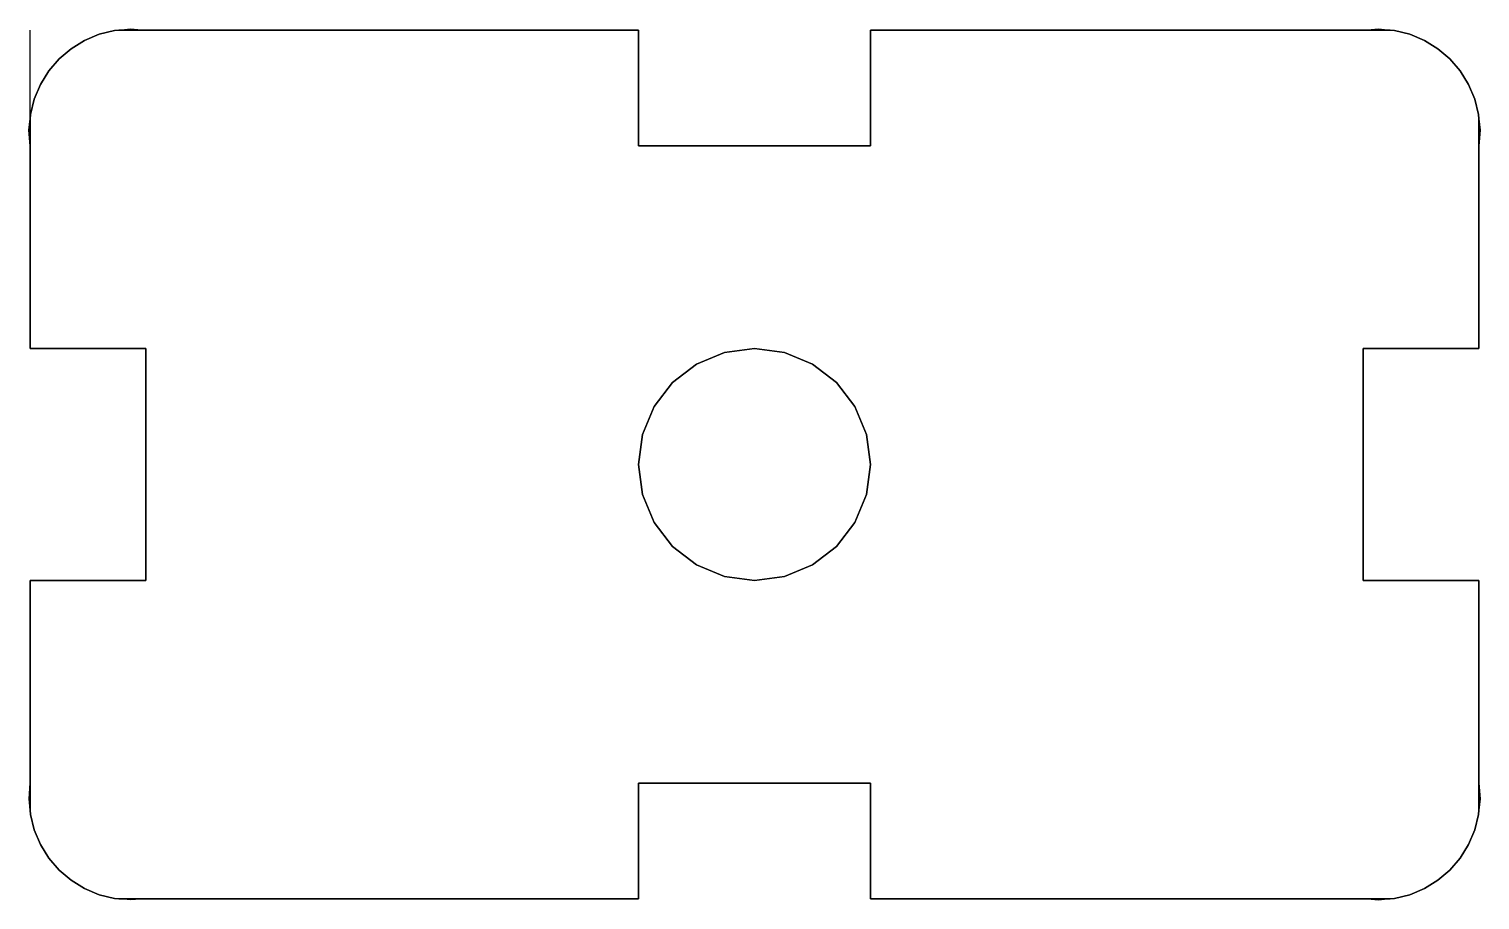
# Model space of a CAD drawing. Header units: metres. Extents: x 0 to 250, y -150 to 0.
import ezdxf

# ---------------------------------------------------------------- set-up
doc = ezdxf.new("R2010")
doc.units = ezdxf.units.M

msp = doc.modelspace()

# ---------------------------------------------------------------- linework, layer by layer
at = {"layer": 'd3'}
msp.add_line((0, -15.32), (0, 0), dxfattribs=at)
for points in [[(145, -130, 0), (105, -130, 0), (105, -150, 0), (20, -150, 0), (15.66, -150, 0), (15.32, -150, 0), (14.56, -149.93, 0), (11.91, -149.27, 0), (9.39, -148.21, 0), (7.07, -146.78, 0), (5, -145, 0), (3.22, -142.93, 0), (1.79, -140.61, 0), (0.73, -138.09, 0), (0.07, -135.44, 0), (0, -134.68, 0), (0, -134.34, 0), (0, -130, 0), (0, -95, 0), (20, -95, 0), (20, -55, 0), (0, -55, 0), (0, -20, 0), (0, -15.32, 0), (0.07, -14.56, 0), (0.73, -11.91, 0), (1.79, -9.39, 0), (3.22, -7.07, 0), (5, -5, 0), (7.07, -3.22, 0), (9.39, -1.79, 0), (11.91, -0.73, 0), (14.56, -0.07, 0), (15.32, 0, 0), (20, 0, 0), (105, 0, 0), (105, -20, 0), (145, -20, 0), (145, 0, 0), (230, 0, 0), (234.68, 0, 0), (235.44, -0.07, 0), (238.09, -0.73, 0), (240.61, -1.79, 0), (242.93, -3.22, 0), (245, -5, 0), (246.78, -7.07, 0), (248.21, -9.39, 0), (249.27, -11.91, 0), (249.93, -14.56, 0), (250, -15.32, 0), (250, -20, 0), (250, -55, 0), (230, -55, 0), (230, -95, 0), (250, -95, 0), (250, -130, 0), (250, -134.68, 0), (249.93, -135.44, 0), (249.27, -138.09, 0), (248.21, -140.61, 0), (246.78, -142.93, 0), (245, -145, 0), (242.93, -146.78, 0), (240.61, -148.21, 0), (238.09, -149.27, 0), (235.44, -149.93, 0), (234.68, -150, 0), (230, -150, 0), (145, -150, 0), (145, -130, 0)], [(105, -130, 3), (145, -130, 3), (145, -150, 3), (230, -150, 3), (234.68, -150, 3), (235.44, -149.93, 3), (238.09, -149.27, 3), (240.61, -148.21, 3), (242.93, -146.78, 3), (245, -145, 3), (246.78, -142.93, 3), (248.21, -140.61, 3), (249.27, -138.09, 3), (249.93, -135.44, 3), (250, -134.68, 3), (250, -130, 3), (250, -95, 3), (230, -95, 3), (230, -55, 3), (250, -55, 3), (250, -20, 3), (250, -15.32, 3), (249.93, -14.56, 3), (249.27, -11.91, 3), (248.21, -9.39, 3), (246.78, -7.07, 3), (245, -5, 3), (242.93, -3.22, 3), (240.61, -1.79, 3), (238.09, -0.73, 3), (235.44, -0.07, 3), (234.68, 0, 3), (230, 0, 3), (145, 0, 3), (145, -20, 3), (105, -20, 3), (105, 0, 3), (20, 0, 3), (15.32, 0, 3), (14.56, -0.07, 3), (11.91, -0.73, 3), (9.39, -1.79, 3), (7.07, -3.22, 3), (5, -5, 3), (3.22, -7.07, 3), (1.79, -9.39, 3), (0.73, -11.91, 3), (0.07, -14.56, 3), (0, -15.32, 3), (0, -20, 3), (0, -55, 3), (20, -55, 3), (20, -95, 3), (0, -95, 3), (0, -130, 3), (0, -134.34, 3), (0, -134.68, 3), (0.07, -135.44, 3), (0.73, -138.09, 3), (1.79, -140.61, 3), (3.22, -142.93, 3), (5, -145, 3), (7.07, -146.78, 3), (9.39, -148.21, 3), (11.91, -149.27, 3), (14.56, -149.93, 3), (15.32, -150, 3), (15.66, -150, 3), (20, -150, 3), (105, -150, 3), (105, -130, 3)], [(15.32, 0, 0), (14.56, -0.07, 0), (14.56, -0.07, 3), (15.32, 0, 3), (15.32, 0, 0)], [(15.32, 0, 0), (17.28, 0.18, 0), (20, 0, 0), (15.32, 0, 0)], [(20, 0, 0), (15.32, 0, 0), (15.32, 0, 3), (20, 0, 3), (20, 0, 0)], [(105, 0, 0), (20, 0, 0), (20, 0, 3), (105, 0, 3), (105, 0, 0)], [(105, -20, 0), (105, 0, 0), (105, 0, 3), (105, -20, 3), (105, -20, 0)], [(145, 0, 0), (145, -20, 0), (145, -20, 3), (145, 0, 3), (145, 0, 0)], [(230, 0, 0), (145, 0, 0), (145, 0, 3), (230, 0, 3), (230, 0, 0)], [(230, 0, 0), (232.72, 0.18, 0), (234.68, 0, 0), (230, 0, 0)], [(234.68, 0, 0), (230, 0, 0), (230, 0, 3), (234.68, 0, 3), (234.68, 0, 0)], [(235.44, -0.07, 0), (234.68, 0, 0), (234.68, 0, 3), (235.44, -0.07, 3), (235.44, -0.07, 0)], [(9.39, -1.79, 0), (7.07, -3.22, 0), (7.07, -3.22, 3), (9.39, -1.79, 3), (9.39, -1.79, 0)], [(11.91, -0.73, 0), (9.39, -1.79, 0), (9.39, -1.79, 3), (11.91, -0.73, 3), (11.91, -0.73, 0)], [(14.56, -0.07, 0), (11.91, -0.73, 0), (11.91, -0.73, 3), (14.56, -0.07, 3), (14.56, -0.07, 0)], [(238.09, -0.73, 0), (235.44, -0.07, 0), (235.44, -0.07, 3), (238.09, -0.73, 3), (238.09, -0.73, 0)], [(240.61, -1.79, 0), (238.09, -0.73, 0), (238.09, -0.73, 3), (240.61, -1.79, 3), (240.61, -1.79, 0)], [(242.93, -3.22, 0), (240.61, -1.79, 0), (240.61, -1.79, 3), (242.93, -3.22, 3), (242.93, -3.22, 0)], [(5, -5, 0), (3.22, -7.07, 0), (3.22, -7.07, 3), (5, -5, 3), (5, -5, 0)], [(7.07, -3.22, 0), (5, -5, 0), (5, -5, 3), (7.07, -3.22, 3), (7.07, -3.22, 0)], [(245, -5, 0), (242.93, -3.22, 0), (242.93, -3.22, 3), (245, -5, 3), (245, -5, 0)], [(246.78, -7.07, 0), (245, -5, 0), (245, -5, 3), (246.78, -7.07, 3), (246.78, -7.07, 0)], [(3.22, -7.07, 0), (1.79, -9.39, 0), (1.79, -9.39, 3), (3.22, -7.07, 3), (3.22, -7.07, 0)], [(248.21, -9.39, 0), (246.78, -7.07, 0), (246.78, -7.07, 3), (248.21, -9.39, 3), (248.21, -9.39, 0)], [(1.79, -9.39, 0), (0.73, -11.91, 0), (0.73, -11.91, 3), (1.79, -9.39, 3), (1.79, -9.39, 0)], [(249.27, -11.91, 0), (248.21, -9.39, 0), (248.21, -9.39, 3), (249.27, -11.91, 3), (249.27, -11.91, 0)], [(0.73, -11.91, 0), (0.07, -14.56, 0), (0.07, -14.56, 3), (0.73, -11.91, 3), (0.73, -11.91, 0)], [(249.93, -14.56, 0), (249.27, -11.91, 0), (249.27, -11.91, 3), (249.93, -14.56, 3), (249.93, -14.56, 0)], [(0.07, -14.56, 0), (0, -15.32, 0), (0, -15.32, 3), (0.07, -14.56, 3), (0.07, -14.56, 0)], [(250, -15.32, 0), (249.93, -14.56, 0), (249.93, -14.56, 3), (250, -15.32, 3), (250, -15.32, 0)], [(-0.18, -17.28, 0), (0, -15.32, 0), (0, -20, 0), (-0.18, -17.28, 0)], [(0, -15.32, 0), (0, -20, 0), (0, -20, 3), (0, -15.32, 3), (0, -15.32, 0)], [(250, -20, 0), (250, -15.32, 0), (250, -15.32, 3), (250, -20, 3), (250, -20, 0)], [(250.18, -17.28, 0), (250, -20, 0), (250, -15.32, 0), (250.18, -17.28, 0)], [(0, -20, 0), (0, -55, 0), (0, -55, 3), (0, -20, 3), (0, -20, 0)], [(145, -20, 0), (105, -20, 0), (105, -20, 3), (145, -20, 3), (145, -20, 0)], [(250, -55, 0), (250, -20, 0), (250, -20, 3), (250, -55, 3), (250, -55, 0)], [(0, -55, 0), (20, -55, 0), (20, -55, 3), (0, -55, 3), (0, -55, 0)], [(20, -55, 0), (20, -95, 0), (20, -95, 3), (20, -55, 3), (20, -55, 0)], [(119.82, -94.32, 0), (125, -95, 0), (130.18, -94.32, 0), (135, -92.32, 0), (139.14, -89.14, 0), (142.32, -85, 0), (144.32, -80.18, 0), (145, -75, 0), (144.32, -69.82, 0), (142.32, -65, 0), (139.14, -60.86, 0), (135, -57.68, 0), (130.18, -55.68, 0), (125, -55, 0), (119.82, -55.68, 0), (115, -57.68, 0), (110.86, -60.86, 0), (107.68, -65, 0), (105.68, -69.82, 0), (105, -75, 0), (105.68, -80.18, 0), (107.68, -85, 0), (110.86, -89.14, 0), (115, -92.32, 0), (119.82, -94.32, 0)], [(125, -95, 3), (119.82, -94.32, 3), (115, -92.32, 3), (110.86, -89.14, 3), (107.68, -85, 3), (105.68, -80.18, 3), (105, -75, 3), (105.68, -69.82, 3), (107.68, -65, 3), (110.86, -60.86, 3), (115, -57.68, 3), (119.82, -55.68, 3), (125, -55, 3), (130.18, -55.68, 3), (135, -57.68, 3), (139.14, -60.86, 3), (142.32, -65, 3), (144.32, -69.82, 3), (145, -75, 3), (144.32, -80.18, 3), (142.32, -85, 3), (139.14, -89.14, 3), (135, -92.32, 3), (130.18, -94.32, 3), (125, -95, 3)], [(119.82, -55.68, 0), (125, -55, 0), (125, -55, 3), (119.82, -55.68, 3), (119.82, -55.68, 0)], [(125, -55, 0), (130.18, -55.68, 0), (130.18, -55.68, 3), (125, -55, 3), (125, -55, 0)], [(230, -55, 0), (250, -55, 0), (250, -55, 3), (230, -55, 3), (230, -55, 0)], [(230, -95, 0), (230, -55, 0), (230, -55, 3), (230, -95, 3), (230, -95, 0)], [(115, -57.68, 0), (119.82, -55.68, 0), (119.82, -55.68, 3), (115, -57.68, 3), (115, -57.68, 0)], [(130.18, -55.68, 0), (135, -57.68, 0), (135, -57.68, 3), (130.18, -55.68, 3), (130.18, -55.68, 0)], [(110.86, -60.86, 0), (115, -57.68, 0), (115, -57.68, 3), (110.86, -60.86, 3), (110.86, -60.86, 0)], [(135, -57.68, 0), (139.14, -60.86, 0), (139.14, -60.86, 3), (135, -57.68, 3), (135, -57.68, 0)], [(107.68, -65, 0), (110.86, -60.86, 0), (110.86, -60.86, 3), (107.68, -65, 3), (107.68, -65, 0)], [(139.14, -60.86, 0), (142.32, -65, 0), (142.32, -65, 3), (139.14, -60.86, 3), (139.14, -60.86, 0)], [(105.68, -69.82, 0), (107.68, -65, 0), (107.68, -65, 3), (105.68, -69.82, 3), (105.68, -69.82, 0)], [(142.32, -65, 0), (144.32, -69.82, 0), (144.32, -69.82, 3), (142.32, -65, 3), (142.32, -65, 0)], [(105, -75, 0), (105.68, -69.82, 0), (105.68, -69.82, 3), (105, -75, 3), (105, -75, 0)], [(144.32, -69.82, 0), (145, -75, 0), (145, -75, 3), (144.32, -69.82, 3), (144.32, -69.82, 0)], [(105.68, -80.18, 0), (105, -75, 0), (105, -75, 3), (105.68, -80.18, 3), (105.68, -80.18, 0)], [(145, -75, 0), (144.32, -80.18, 0), (144.32, -80.18, 3), (145, -75, 3), (145, -75, 0)], [(107.68, -85, 0), (105.68, -80.18, 0), (105.68, -80.18, 3), (107.68, -85, 3), (107.68, -85, 0)], [(144.32, -80.18, 0), (142.32, -85, 0), (142.32, -85, 3), (144.32, -80.18, 3), (144.32, -80.18, 0)], [(110.86, -89.14, 0), (107.68, -85, 0), (107.68, -85, 3), (110.86, -89.14, 3), (110.86, -89.14, 0)], [(142.32, -85, 0), (139.14, -89.14, 0), (139.14, -89.14, 3), (142.32, -85, 3), (142.32, -85, 0)], [(115, -92.32, 0), (110.86, -89.14, 0), (110.86, -89.14, 3), (115, -92.32, 3), (115, -92.32, 0)], [(139.14, -89.14, 0), (135, -92.32, 0), (135, -92.32, 3), (139.14, -89.14, 3), (139.14, -89.14, 0)], [(119.82, -94.32, 0), (115, -92.32, 0), (115, -92.32, 3), (119.82, -94.32, 3), (119.82, -94.32, 0)], [(135, -92.32, 0), (130.18, -94.32, 0), (130.18, -94.32, 3), (135, -92.32, 3), (135, -92.32, 0)], [(0, -95, 0), (0, -130, 0), (0, -130, 3), (0, -95, 3), (0, -95, 0)], [(20, -95, 0), (0, -95, 0), (0, -95, 3), (20, -95, 3), (20, -95, 0)], [(125, -95, 0), (119.82, -94.32, 0), (119.82, -94.32, 3), (125, -95, 3), (125, -95, 0)], [(130.18, -94.32, 0), (125, -95, 0), (125, -95, 3), (130.18, -94.32, 3), (130.18, -94.32, 0)], [(250, -95, 0), (230, -95, 0), (230, -95, 3), (250, -95, 3), (250, -95, 0)], [(250, -130, 0), (250, -95, 0), (250, -95, 3), (250, -130, 3), (250, -130, 0)], [(-0.16, -132.72, 0), (0, -130, 0), (0, -134.34, 0), (-0.16, -132.72, 0)], [(0, -130, 0), (0, -134.34, 0), (0, -134.34, 3), (0, -130, 3), (0, -130, 0)], [(105, -150, 0), (105, -130, 0), (105, -130, 3), (105, -150, 3), (105, -150, 0)], [(105, -130, 0), (145, -130, 0), (145, -130, 3), (105, -130, 3), (105, -130, 0)], [(145, -130, 0), (145, -150, 0), (145, -150, 3), (145, -130, 3), (145, -130, 0)], [(250, -134.68, 0), (250, -130, 0), (250, -130, 3), (250, -134.68, 3), (250, -134.68, 0)], [(250, -130, 0), (250.18, -132.72, 0), (250, -134.68, 0), (250, -130, 0)], [(0, -134.68, 0), (-0.16, -132.72, 0), (0, -134.34, 0), (0, -134.68, 0)], [(0, -134.34, 0), (0, -134.68, 0), (0, -134.68, 3), (0, -134.34, 3), (0, -134.34, 0)], [(0, -134.68, 0), (0.07, -135.44, 0), (0.07, -135.44, 3), (0, -134.68, 3), (0, -134.68, 0)], [(249.93, -135.44, 0), (250, -134.68, 0), (250, -134.68, 3), (249.93, -135.44, 3), (249.93, -135.44, 0)], [(0.07, -135.44, 0), (0.73, -138.09, 0), (0.73, -138.09, 3), (0.07, -135.44, 3), (0.07, -135.44, 0)], [(249.27, -138.09, 0), (249.93, -135.44, 0), (249.93, -135.44, 3), (249.27, -138.09, 3), (249.27, -138.09, 0)], [(0.73, -138.09, 0), (1.79, -140.61, 0), (1.79, -140.61, 3), (0.73, -138.09, 3), (0.73, -138.09, 0)], [(248.21, -140.61, 0), (249.27, -138.09, 0), (249.27, -138.09, 3), (248.21, -140.61, 3), (248.21, -140.61, 0)], [(1.79, -140.61, 0), (3.22, -142.93, 0), (3.22, -142.93, 3), (1.79, -140.61, 3), (1.79, -140.61, 0)], [(246.78, -142.93, 0), (248.21, -140.61, 0), (248.21, -140.61, 3), (246.78, -142.93, 3), (246.78, -142.93, 0)], [(3.22, -142.93, 0), (5, -145, 0), (5, -145, 3), (3.22, -142.93, 3), (3.22, -142.93, 0)], [(5, -145, 0), (7.07, -146.78, 0), (7.07, -146.78, 3), (5, -145, 3), (5, -145, 0)], [(242.93, -146.78, 0), (245, -145, 0), (245, -145, 3), (242.93, -146.78, 3), (242.93, -146.78, 0)], [(245, -145, 0), (246.78, -142.93, 0), (246.78, -142.93, 3), (245, -145, 3), (245, -145, 0)], [(7.07, -146.78, 0), (9.39, -148.21, 0), (9.39, -148.21, 3), (7.07, -146.78, 3), (7.07, -146.78, 0)], [(240.61, -148.21, 0), (242.93, -146.78, 0), (242.93, -146.78, 3), (240.61, -148.21, 3), (240.61, -148.21, 0)], [(9.39, -148.21, 0), (11.91, -149.27, 0), (11.91, -149.27, 3), (9.39, -148.21, 3), (9.39, -148.21, 0)], [(11.91, -149.27, 0), (14.56, -149.93, 0), (14.56, -149.93, 3), (11.91, -149.27, 3), (11.91, -149.27, 0)], [(14.56, -149.93, 0), (15.32, -150, 0), (15.32, -150, 3), (14.56, -149.93, 3), (14.56, -149.93, 0)], [(15.32, -150, 0), (15.66, -150, 0), (15.66, -150, 3), (15.32, -150, 3), (15.32, -150, 0)], [(15.66, -150, 0), (20, -150, 0), (20, -150, 3), (15.66, -150, 3), (15.66, -150, 0)], [(17.28, -150.16, 0), (15.66, -150, 0), (20, -150, 0), (17.28, -150.16, 0)], [(20, -150, 0), (105, -150, 0), (105, -150, 3), (20, -150, 3), (20, -150, 0)], [(145, -150, 0), (230, -150, 0), (230, -150, 3), (145, -150, 3), (145, -150, 0)], [(230, -150, 0), (234.68, -150, 0), (234.68, -150, 3), (230, -150, 3), (230, -150, 0)], [(232.72, -150.18, 0), (230, -150, 0), (234.68, -150, 0), (232.72, -150.18, 0)], [(234.68, -150, 0), (235.44, -149.93, 0), (235.44, -149.93, 3), (234.68, -150, 3), (234.68, -150, 0)], [(235.44, -149.93, 0), (238.09, -149.27, 0), (238.09, -149.27, 3), (235.44, -149.93, 3), (235.44, -149.93, 0)], [(238.09, -149.27, 0), (240.61, -148.21, 0), (240.61, -148.21, 3), (238.09, -149.27, 3), (238.09, -149.27, 0)]]:
    msp.add_polyline3d(points, dxfattribs=at)

doc.saveas('drawing.dxf')
